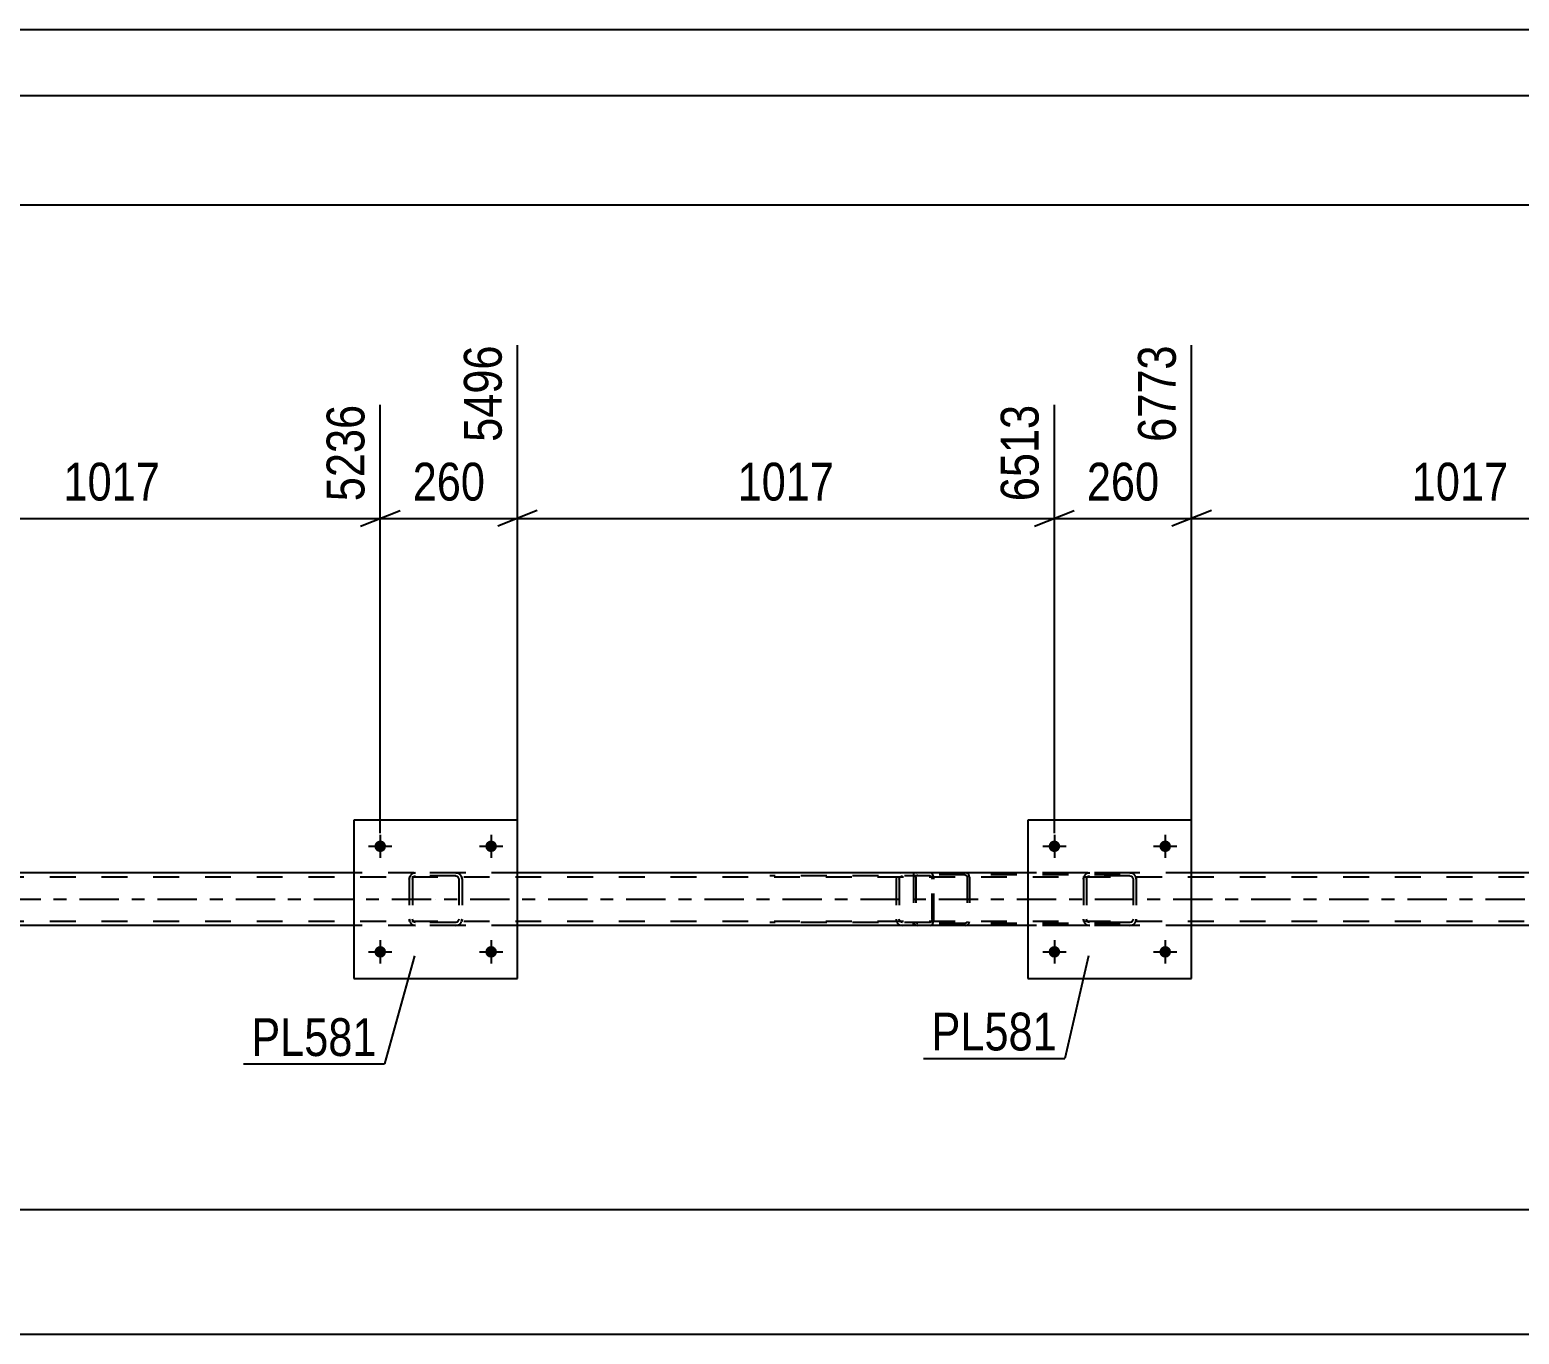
# Model space of a CAD drawing. Header units: millimetres. Extents: x -97 to 744, y -428 to 166.
# Drawn here: x 174 to 286.8, y 66.8 to 165.7 of the extents above; entities that cross this region are included whole.
import ezdxf

# ---------------------------------------------------------------- set-up
doc = ezdxf.new("R2010")
doc.units = ezdxf.units.MM
doc.linetypes.add('DXK_LINE_DOT2', pattern=[3.9198, 1.9599, -1.9599])
doc.linetypes.add('DXK_LINE_DOT3', pattern=[5.9187, 2.979, -0.9799, 0.9799, -0.9799])
doc.styles.add('Arial Narrow', font='ARIALN.TTF', dxfattribs={"height": 0.2})

# ---------------------------------------------------------------- blocks, each defined once
blk = doc.blocks.new('Unknown-814185529-1133')
at = {"color": 5, "linetype": 'Continuous'}
for p, q in [((744.03, 165.67), (-96.97, 165.67)), ((739.03, 160.67), (-91.97, 160.67))]:
    blk.add_line(p, q, dxfattribs=at)
blk = doc.blocks.new('Bolt-814185529-2693 - 2686')
at = {"linetype": 'Continuous'}
for points in [[(252.03, 95.8, -1), (251.15, 95.8, -1)], [(260.43, 95.8, -1), (259.55, 95.8, -1)]]:
    blk.add_hatch(color=1, dxfattribs=at).paths.add_polyline_path(points)
at = {"color": 1, "linetype": 'Continuous'}
for p, q in [((251.59, 96.68), (251.59, 94.92)), ((259.99, 96.68), (259.99, 94.92)), ((250.71, 95.8), (252.47, 95.8)), ((259.11, 95.8), (260.87, 95.8))]:
    blk.add_line(p, q, dxfattribs=at)
blk = doc.blocks.new('Part-814185529-2755 - 2686')
at = {"color": 7, "linetype": 'DXK_LINE_DOT2'}
for p, q in [((254.08, 101.76), (254.27, 101.79)), ((254.27, 101.79), (254.08, 101.76)), ((257.31, 101.79), (254.27, 101.79)), ((257.31, 101.79), (257.49, 101.76)), ((257.49, 101.76), (257.31, 101.79)), ((253.79, 101.31), (253.82, 101.5)), ((253.82, 101.5), (253.79, 101.31)), ((253.79, 101.31), (253.79, 98.27)), ((254.03, 101.31), (254.05, 101.41)), ((254.03, 101.31), (254.03, 98.27)), ((254.05, 101.41), (254.1, 101.48)), ((254.1, 101.48), (254.18, 101.54)), ((254.18, 101.54), (254.27, 101.55)), ((257.31, 101.55), (254.27, 101.55)), ((257.31, 101.55), (257.4, 101.54)), ((257.4, 101.54), (257.48, 101.48)), ((257.48, 101.48), (257.53, 101.41)), ((257.53, 101.41), (257.55, 101.31)), ((257.55, 101.31), (257.55, 98.27)), ((257.75, 101.5), (257.79, 101.31)), ((257.79, 101.31), (257.75, 101.5)), ((257.79, 101.31), (257.79, 98.27)), ((253.82, 98.09), (253.79, 98.27)), ((253.79, 98.27), (253.82, 98.09)), ((254.05, 98.18), (254.03, 98.27)), ((257.55, 98.27), (257.53, 98.18)), ((257.79, 98.27), (257.75, 98.09)), ((257.75, 98.09), (257.79, 98.27)), ((254.1, 98.1), (254.05, 98.18)), ((254.27, 97.79), (254.08, 97.83)), ((254.08, 97.83), (254.27, 97.79)), ((254.18, 98.05), (254.1, 98.1)), ((254.27, 98.03), (254.18, 98.05)), ((257.31, 98.03), (254.27, 98.03)), ((257.31, 97.79), (254.27, 97.79)), ((257.4, 98.05), (257.31, 98.03)), ((257.49, 97.83), (257.31, 97.79)), ((257.31, 97.79), (257.49, 97.83)), ((257.48, 98.1), (257.4, 98.05)), ((257.53, 98.18), (257.48, 98.1))]:
    blk.add_line(p, q, dxfattribs=at)
at = {"color": 7, "linetype": 'DXK_LINE_DOT3'}
blk.add_line((255.79, 99.79), (255.79, 99.79), dxfattribs=at)
at = {"color": 7, "linetype": 'DXK_LINE_DOT2'}
for centre, start, end in [((254.27, 101.31), 112.5, 157.5), ((254.27, 101.31), 112.5, 157.5), ((257.31, 101.31), 22.5, 67.5), ((257.31, 101.31), 22.5, 67.5), ((254.27, 98.27), 202.5, 247.5), ((254.27, 98.27), 202.5, 247.5), ((257.31, 98.27), 292.5, 337.5), ((257.31, 98.27), 292.5, 337.5)]:
    blk.add_arc(centre, 0.48, start, end, dxfattribs=at)
blk = doc.blocks.new('Part-814185529-2722 - 2686')
at = {"color": 2, "linetype": 'Continuous'}
for p, q in [((261.99, 105.79), (249.59, 105.79)), ((249.59, 105.79), (249.59, 93.79)), ((261.99, 93.79), (261.99, 105.79)), ((249.59, 93.79), (261.99, 93.79))]:
    blk.add_line(p, q, dxfattribs=at)
blk = doc.blocks.new('Part-814185529-2723 - 2686')
at = {"color": 7, "linetype": 'DXK_LINE_DOT2'}
for p, q in [((203, 101.76), (203.19, 101.79)), ((203.19, 101.79), (203, 101.76)), ((206.23, 101.79), (203.19, 101.79)), ((206.23, 101.79), (206.41, 101.76)), ((206.41, 101.76), (206.23, 101.79)), ((202.71, 101.31), (202.74, 101.5)), ((202.74, 101.5), (202.71, 101.31)), ((202.71, 101.31), (202.71, 98.27)), ((202.95, 101.31), (202.97, 101.41)), ((202.95, 101.31), (202.95, 98.27)), ((202.97, 101.41), (203.02, 101.48)), ((203.02, 101.48), (203.1, 101.54)), ((203.1, 101.54), (203.19, 101.55)), ((206.23, 101.55), (203.19, 101.55)), ((206.23, 101.55), (206.32, 101.54)), ((206.32, 101.54), (206.4, 101.48)), ((206.4, 101.48), (206.45, 101.41)), ((206.45, 101.41), (206.47, 101.31)), ((206.47, 101.31), (206.47, 98.27)), ((206.67, 101.5), (206.71, 101.31)), ((206.71, 101.31), (206.67, 101.5)), ((206.71, 101.31), (206.71, 98.27)), ((202.74, 98.09), (202.71, 98.27)), ((202.71, 98.27), (202.74, 98.09)), ((202.97, 98.18), (202.95, 98.27)), ((206.47, 98.27), (206.45, 98.18)), ((206.71, 98.27), (206.67, 98.09)), ((206.67, 98.09), (206.71, 98.27)), ((203.02, 98.1), (202.97, 98.18)), ((203.19, 97.79), (203, 97.83)), ((203, 97.83), (203.19, 97.79)), ((203.1, 98.05), (203.02, 98.1)), ((203.19, 98.03), (203.1, 98.05)), ((206.23, 98.03), (203.19, 98.03)), ((206.23, 97.79), (203.19, 97.79)), ((206.32, 98.05), (206.23, 98.03)), ((206.41, 97.83), (206.23, 97.79)), ((206.23, 97.79), (206.41, 97.83)), ((206.4, 98.1), (206.32, 98.05)), ((206.45, 98.18), (206.4, 98.1))]:
    blk.add_line(p, q, dxfattribs=at)
at = {"color": 7, "linetype": 'DXK_LINE_DOT3'}
blk.add_line((204.71, 99.79), (204.71, 99.79), dxfattribs=at)
at = {"color": 7, "linetype": 'DXK_LINE_DOT2'}
for centre, start, end in [((203.19, 101.31), 112.5, 157.5), ((203.19, 101.31), 112.5, 157.5), ((206.23, 101.31), 22.5, 67.5), ((206.23, 101.31), 22.5, 67.5), ((203.19, 98.27), 202.5, 247.5), ((203.19, 98.27), 202.5, 247.5), ((206.23, 98.27), 292.5, 337.5), ((206.23, 98.27), 292.5, 337.5)]:
    blk.add_arc(centre, 0.48, start, end, dxfattribs=at)
blk = doc.blocks.new('Part-814185529-2728 - 2686')
at = {"color": 2, "linetype": 'Continuous'}
for p, q in [((210.91, 105.79), (198.51, 105.79)), ((198.51, 105.79), (198.51, 93.79)), ((210.91, 93.79), (210.91, 105.79)), ((198.51, 93.79), (210.91, 93.79))]:
    blk.add_line(p, q, dxfattribs=at)
blk = doc.blocks.new('Bolt-814185529-2736 - 2686')
at = {"linetype": 'Continuous'}
for points in [[(252.03, 103.8, -1), (251.15, 103.8, -1)], [(260.43, 103.8, -1), (259.55, 103.8, -1)]]:
    blk.add_hatch(color=1, dxfattribs=at).paths.add_polyline_path(points)
at = {"color": 1, "linetype": 'Continuous'}
for p, q in [((251.59, 104.68), (251.59, 102.92)), ((259.99, 104.68), (259.99, 102.92)), ((250.71, 103.8), (252.47, 103.8)), ((259.11, 103.8), (260.87, 103.8))]:
    blk.add_line(p, q, dxfattribs=at)
blk = doc.blocks.new('Bolt-814185529-2737 - 2686')
at = {"linetype": 'Continuous'}
for points in [[(200.95, 95.8, -1), (200.07, 95.8, -1)], [(209.35, 95.8, -1), (208.47, 95.8, -1)]]:
    blk.add_hatch(color=1, dxfattribs=at).paths.add_polyline_path(points)
at = {"color": 1, "linetype": 'Continuous'}
for p, q in [((200.51, 96.68), (200.51, 94.92)), ((208.91, 96.68), (208.91, 94.92)), ((199.63, 95.8), (201.39, 95.8)), ((208.03, 95.8), (209.79, 95.8))]:
    blk.add_line(p, q, dxfattribs=at)
blk = doc.blocks.new('Bolt-814185529-2738 - 2686')
at = {"linetype": 'Continuous'}
for points in [[(200.95, 103.8, -1), (200.07, 103.8, -1)], [(209.35, 103.8, -1), (208.47, 103.8, -1)]]:
    blk.add_hatch(color=1, dxfattribs=at).paths.add_polyline_path(points)
at = {"color": 1, "linetype": 'Continuous'}
for p, q in [((200.51, 104.68), (200.51, 102.92)), ((208.91, 104.68), (208.91, 102.92)), ((199.63, 103.8), (201.39, 103.8)), ((208.03, 103.8), (209.79, 103.8))]:
    blk.add_line(p, q, dxfattribs=at)
blk = doc.blocks.new('Part-814185529-2809 - 2686')
at = {"color": 2, "linetype": 'Continuous'}
for p, q in [((198.51, 101.79), (159.83, 101.79)), ((249.59, 101.79), (210.91, 101.79)), ((300.67, 101.79), (261.99, 101.79)), ((198.51, 97.79), (159.83, 97.79)), ((249.59, 97.79), (210.91, 97.79)), ((300.67, 97.79), (261.99, 97.79))]:
    blk.add_line(p, q, dxfattribs=at)
at = {"color": 7, "linetype": 'DXK_LINE_DOT2'}
for p, q in [((210.91, 101.79), (198.51, 101.79)), ((261.99, 101.79), (249.59, 101.79)), ((639.97, 101.47), (35.67, 101.47)), ((639.97, 98.11), (35.67, 98.11)), ((210.91, 97.79), (198.51, 97.79)), ((261.99, 97.79), (249.59, 97.79))]:
    blk.add_line(p, q, dxfattribs=at)
at = {"color": 7, "linetype": 'DXK_LINE_DOT3'}
blk.add_line((35.67, 99.79), (639.97, 99.79), dxfattribs=at)
blk = doc.blocks.new('Part-814185529-2987 - 2686')
at = {"color": 7, "linetype": 'DXK_LINE_DOT2'}
for p, q in [((242.18, 101.79), (230.03, 101.79)), ((240.09, 101.79), (239.9, 101.76)), ((240.91, 101.79), (240.91, 101.55)), ((242.29, 101.76), (242.18, 101.79)), ((242.38, 101.65), (242.29, 101.76)), ((242.43, 101.5), (242.38, 101.65)), ((242.18, 101.55), (230.03, 101.55)), ((239.62, 101.45), (239.59, 101.31)), ((239.59, 101.31), (239.59, 98.27)), ((239.63, 101.5), (239.62, 101.45)), ((239.84, 101.31), (239.86, 101.41)), ((239.84, 101.31), (239.84, 98.27)), ((239.86, 101.41), (239.91, 101.48)), ((239.91, 101.48), (240, 101.54)), ((240, 101.54), (240.09, 101.55)), ((242.18, 101.55), (242.24, 101.54)), ((242.24, 101.54), (242.28, 101.48)), ((242.28, 101.48), (242.31, 101.41)), ((242.31, 101.41), (242.32, 101.31)), ((242.32, 98.27), (242.32, 101.31)), ((242.45, 101.31), (242.43, 101.5)), ((242.45, 98.27), (242.45, 101.31)), ((239.59, 98.27), (239.61, 98.19)), ((239.61, 98.19), (239.63, 98.09)), ((239.86, 98.18), (239.84, 98.27)), ((242.32, 98.27), (242.31, 98.18)), ((242.43, 98.09), (242.45, 98.27)), ((242.18, 98.03), (230.03, 98.03)), ((242.18, 97.79), (230.03, 97.79)), ((239.91, 98.1), (239.86, 98.18)), ((239.9, 97.83), (240.09, 97.79)), ((240, 98.05), (239.91, 98.1)), ((240.09, 98.03), (240, 98.05)), ((240.91, 97.79), (240.91, 98.03)), ((242.24, 98.05), (242.18, 98.03)), ((242.18, 97.79), (242.29, 97.83)), ((242.28, 98.1), (242.24, 98.05)), ((242.31, 98.18), (242.28, 98.1)), ((242.29, 97.83), (242.38, 97.94)), ((242.38, 97.94), (242.43, 98.09))]:
    blk.add_line(p, q, dxfattribs=at)
blk.add_arc((240.08, 98.29), 0.492, 203.8494, 248.8059, dxfattribs=at)
blk = doc.blocks.new('Part-814185529-2988 - 2686')
at = {"color": 7, "linetype": 'DXK_LINE_DOT2'}
for p, q in [((240.93, 101.6), (240.91, 101.47)), ((241.09, 101.54), (241.13, 101.59)), ((241.25, 101.79), (241.12, 101.77)), ((241.13, 101.59), (241.16, 101.61)), ((241.16, 101.61), (241.18, 101.62)), ((241.18, 101.62), (241.25, 101.63)), ((256.58, 101.79), (241.25, 101.79)), ((256.58, 101.63), (241.25, 101.63)), ((244.95, 101.77), (244.82, 101.79)), ((244.82, 101.63), (244.89, 101.62)), ((244.89, 101.62), (244.94, 101.59)), ((244.94, 101.59), (244.98, 101.54)), ((245.16, 101.47), (245.14, 101.6)), ((240.91, 101.47), (240.91, 98.11)), ((241.08, 101.47), (241.09, 101.54)), ((241.08, 101.47), (241.08, 98.11)), ((244.98, 101.54), (244.99, 101.47)), ((244.99, 101.47), (244.99, 98.11)), ((245.16, 101.47), (245.16, 98.11)), ((240.91, 98.11), (240.93, 97.99)), ((241.09, 98.05), (241.08, 98.11)), ((241.13, 98), (241.09, 98.05)), ((241.12, 97.82), (241.25, 97.79)), ((241.13, 98), (241.16, 97.98)), ((241.16, 97.98), (241.18, 97.97)), ((241.18, 97.97), (241.25, 97.95)), ((256.58, 97.95), (241.25, 97.95)), ((256.58, 97.79), (241.25, 97.79)), ((244.89, 97.97), (244.82, 97.95)), ((244.82, 97.79), (244.95, 97.82)), ((244.94, 98), (244.89, 97.97)), ((244.98, 98.05), (244.94, 98)), ((244.99, 98.11), (244.98, 98.05)), ((245.14, 97.99), (245.16, 98.11))]:
    blk.add_line(p, q, dxfattribs=at)
for centre, start, end in [((244.84, 101.46), 24.32, 69.2417), ((241.24, 98.13), 204.32, 249.2417), ((244.84, 98.13), 290.7583, 335.68)]:
    blk.add_arc(centre, 0.331, start, end, dxfattribs=at)
blk = doc.blocks.new('StraightDimension-814185529-11425 - 2686')
at = {"color": 7, "linetype": 'Continuous'}
for p, q in [((261.99, 102.79), (261.99, 141.76)), ((251.59, 104.8), (251.59, 137.26)), ((250.09, 128.05), (253.09, 129.25)), ((263.49, 129.25), (260.49, 128.05)), ((251.59, 128.65), (261.99, 128.65))]:
    blk.add_line(p, q, dxfattribs=at)
at = {"color": 0}
blk.add_wipeout([(260.13, 129.4), (260.13, 133.6), (253.45, 133.6), (253.45, 129.4)], dxfattribs=at)
at = {"color": 3, "style": 'Arial Narrow'}
blk.add_text('260', height=2.863, dxfattribs=at).set_placement((254.05, 130))
at = {"color": 0, "linetype": 'Continuous'}
blk.add_wipeout([(261.39, 142.36), (257.19, 142.36), (257.19, 133.85), (261.39, 133.85)], dxfattribs=at)
at = {"color": 3, "linetype": 'Continuous', "style": 'Arial Narrow'}
blk.add_text('6773', height=2.863, rotation=90.0002, dxfattribs=at).set_placement((260.79, 134.45))
blk = doc.blocks.new('StraightDimension-814185529-3052 - 2686')
at = {"color": 7, "linetype": 'Continuous'}
blk.add_line((10.44, 66.83), (639.97, 66.83), dxfattribs=at)
blk = doc.blocks.new('StraightDimension-814185529-3168 - 2686')
at = {"color": 7, "linetype": 'Continuous'}
blk.add_line((9.8, 152.4), (640.61, 152.4), dxfattribs=at)
blk = doc.blocks.new('StraightDimension-814185529-3191 - 2686')
at = {"color": 7, "linetype": 'Continuous'}
blk.add_line((74.65, 76.29), (639.97, 76.29), dxfattribs=at)
blk = doc.blocks.new('StraightDimension-814185529-11424 - 2686')
at = {"color": 7, "linetype": 'Continuous'}
for p, q in [((261.99, 102.79), (261.99, 141.76)), ((302.67, 104.8), (302.67, 137.26)), ((263.49, 129.25), (260.49, 128.05)), ((301.17, 128.05), (304.17, 129.25)), ((261.99, 128.65), (302.67, 128.65))]:
    blk.add_line(p, q, dxfattribs=at)
at = {"color": 0}
blk.add_wipeout([(286.58, 129.4), (286.58, 133.6), (278.07, 133.6), (278.07, 129.4)], dxfattribs=at)
at = {"color": 3, "style": 'Arial Narrow'}
blk.add_text('1017', height=2.863, dxfattribs=at).set_placement((278.67, 130))
at = {"color": 0, "linetype": 'Continuous'}
blk.add_wipeout([(302.07, 137.86), (297.87, 137.86), (297.87, 129.35), (302.07, 129.35)], dxfattribs=at)
at = {"color": 3, "linetype": 'Continuous', "style": 'Arial Narrow'}
blk.add_text('7790', height=2.863, rotation=90.0002, dxfattribs=at).set_placement((301.47, 129.95))
blk = doc.blocks.new('StraightDimension-814185529-11426 - 2686')
at = {"color": 7, "linetype": 'Continuous'}
for p, q in [((210.91, 102.79), (210.91, 141.76)), ((251.59, 104.8), (251.59, 137.26)), ((212.41, 129.25), (209.41, 128.05)), ((250.09, 128.05), (253.09, 129.25)), ((210.91, 128.65), (251.59, 128.65))]:
    blk.add_line(p, q, dxfattribs=at)
at = {"color": 0}
blk.add_wipeout([(235.5, 129.4), (235.5, 133.6), (226.99, 133.6), (226.99, 129.4)], dxfattribs=at)
at = {"color": 3, "style": 'Arial Narrow'}
blk.add_text('1017', height=2.863, dxfattribs=at).set_placement((227.59, 130))
at = {"color": 0, "linetype": 'Continuous'}
blk.add_wipeout([(250.99, 137.86), (246.79, 137.86), (246.79, 129.35), (250.99, 129.35)], dxfattribs=at)
at = {"color": 3, "linetype": 'Continuous', "style": 'Arial Narrow'}
blk.add_text('6513', height=2.863, rotation=90.0002, dxfattribs=at).set_placement((250.39, 129.95))
blk = doc.blocks.new('StraightDimension-814185529-11427 - 2686')
at = {"color": 7, "linetype": 'Continuous'}
for p, q in [((210.91, 102.79), (210.91, 141.76)), ((200.51, 104.8), (200.51, 137.26)), ((199.01, 128.05), (202.01, 129.25)), ((212.41, 129.25), (209.41, 128.05)), ((200.51, 128.65), (210.91, 128.65))]:
    blk.add_line(p, q, dxfattribs=at)
at = {"color": 0}
blk.add_wipeout([(209.05, 129.4), (209.05, 133.6), (202.37, 133.6), (202.37, 129.4)], dxfattribs=at)
at = {"color": 3, "style": 'Arial Narrow'}
blk.add_text('260', height=2.863, dxfattribs=at).set_placement((202.97, 130))
at = {"color": 0, "linetype": 'Continuous'}
blk.add_wipeout([(210.31, 142.36), (206.11, 142.36), (206.11, 133.85), (210.31, 133.85)], dxfattribs=at)
at = {"color": 3, "linetype": 'Continuous', "style": 'Arial Narrow'}
blk.add_text('5496', height=2.863, rotation=90.0002, dxfattribs=at).set_placement((209.71, 134.45))
blk = doc.blocks.new('StraightDimension-814185529-11428 - 2686')
at = {"color": 7, "linetype": 'Continuous'}
for p, q in [((159.83, 102.7), (159.83, 141.76)), ((200.51, 104.8), (200.51, 137.26)), ((161.33, 129.25), (158.33, 128.05)), ((199.01, 128.05), (202.01, 129.25)), ((159.83, 128.65), (200.51, 128.65))]:
    blk.add_line(p, q, dxfattribs=at)
at = {"color": 0}
blk.add_wipeout([(184.42, 129.4), (184.42, 133.6), (175.91, 133.6), (175.91, 129.4)], dxfattribs=at)
at = {"color": 3, "style": 'Arial Narrow'}
blk.add_text('1017', height=2.863, dxfattribs=at).set_placement((176.51, 130))
at = {"color": 0, "linetype": 'Continuous'}
blk.add_wipeout([(199.91, 137.86), (195.71, 137.86), (195.71, 129.35), (199.91, 129.35)], dxfattribs=at)
at = {"color": 3, "linetype": 'Continuous', "style": 'Arial Narrow'}
blk.add_text('5236', height=2.863, rotation=90.0002, dxfattribs=at).set_placement((199.31, 129.95))
blk = doc.blocks.new('Mark-814185529-2718 - 2686')
at = {"color": 30, "linetype": 'Continuous'}
for p in [(254.18, 95.51), (241.68, 87.73)]:
    blk.add_line(p, (252.38, 87.73), dxfattribs=at)
at = {"color": 0}
blk.add_wipeout([(251.78, 88.33), (251.78, 91.33), (242.28, 91.33), (242.28, 88.33)], dxfattribs=at)
blk.add_wipeout([(251.78, 88.33), (251.78, 91.33), (242.28, 91.33), (242.28, 88.33)], dxfattribs=at)
at = {"color": 3, "style": 'Arial Narrow'}
blk.add_text('PL581', height=2.863, dxfattribs=at).set_placement((242.28, 88.33))
blk = doc.blocks.new('Mark-814185529-2724 - 2686')
at = {"color": 30, "linetype": 'Continuous'}
for p in [(203.1, 95.51), (190.14, 87.31)]:
    blk.add_line(p, (200.84, 87.31), dxfattribs=at)
at = {"color": 0}
blk.add_wipeout([(200.24, 87.91), (200.24, 90.91), (190.74, 90.91), (190.74, 87.91)], dxfattribs=at)
blk.add_wipeout([(200.24, 87.91), (200.24, 90.91), (190.74, 90.91), (190.74, 87.91)], dxfattribs=at)
at = {"color": 3, "style": 'Arial Narrow'}
blk.add_text('PL581', height=2.863, dxfattribs=at).set_placement((190.74, 87.91))

msp = doc.modelspace()

# ---------------------------------------------------------------- block references
for name in ['Unknown-814185529-1133', 'Part-814185529-2728 - 2686', 'Part-814185529-2722 - 2686', 'Bolt-814185529-2738 - 2686', 'Bolt-814185529-2736 - 2686', 'Part-814185529-2809 - 2686', 'Part-814185529-2723 - 2686', 'Part-814185529-2987 - 2686', 'Part-814185529-2988 - 2686', 'Part-814185529-2755 - 2686', 'Bolt-814185529-2737 - 2686', 'Bolt-814185529-2693 - 2686']:
    msp.add_blockref(name, (0, 0))

# ---------------------------------------------------------------- next in the draw order: block references
for name in ['StraightDimension-814185529-11425 - 2686', 'StraightDimension-814185529-3052 - 2686']:
    msp.add_blockref(name, (0, 0))

# ---------------------------------------------------------------- next in the draw order: block references
for name in ['StraightDimension-814185529-3168 - 2686', 'StraightDimension-814185529-3191 - 2686']:
    msp.add_blockref(name, (0, 0))

# ---------------------------------------------------------------- next in the draw order: block references
for name in ['StraightDimension-814185529-11426 - 2686', 'StraightDimension-814185529-11424 - 2686', 'Mark-814185529-2724 - 2686', 'Mark-814185529-2718 - 2686']:
    msp.add_blockref(name, (0, 0))

# ---------------------------------------------------------------- next in the draw order: block references
msp.add_blockref('StraightDimension-814185529-11427 - 2686', (0, 0))

# ---------------------------------------------------------------- next in the draw order: block references
msp.add_blockref('StraightDimension-814185529-11428 - 2686', (0, 0))

doc.saveas('drawing.dxf')
